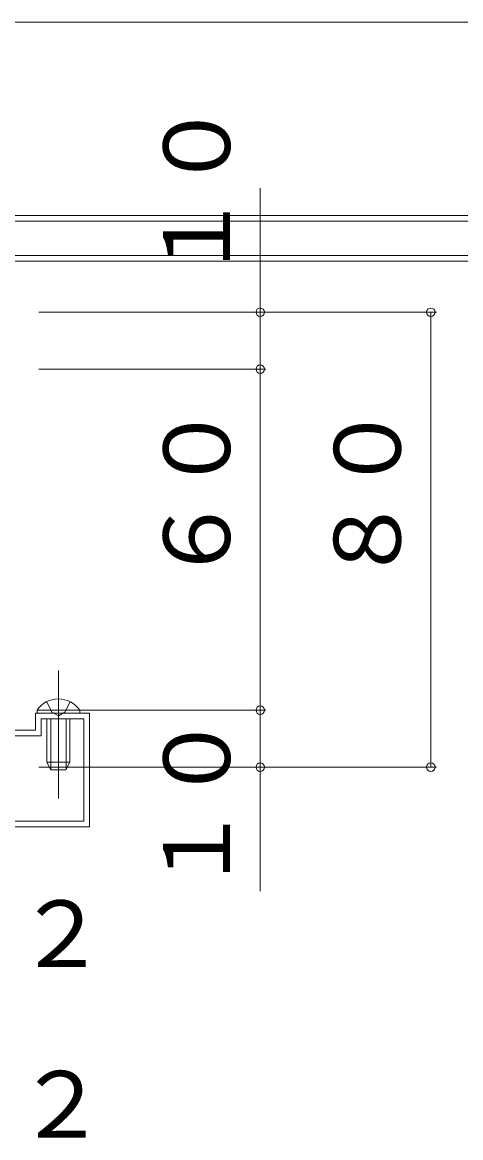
# Model space of a CAD drawing. Units: millimetres, scale not verified. Extents: x -2376 to -396, y -1680 to 1520.
# Drawn here: x -917.8 to -840.8, y -897.4 to -701.2 of the extents above; entities that cross this region are included whole.
import ezdxf
from ezdxf.enums import TextEntityAlignment as Align

# ---------------------------------------------------------------- set-up
doc = ezdxf.new("R2010")
doc.units = ezdxf.units.MM
doc.header["$LTSCALE"] = 8
doc.linetypes.add('CHAIN2', pattern=[12, 9, -1, 1, -1])
doc.linetypes.add('DASHED3', pattern=[4, 3, -1])
for name, color, linetype, lineweight in [('0-4_YKK_D', 6, 'Continuous', 9), ('0-5_YKK_11', 7, 'Continuous', 9), ('0-8_YKK_13', 4, 'DASHED3', 9)]:
    doc.layers.add(name, color=color, linetype=linetype, lineweight=lineweight)
doc.styles.add('ＭＳ ゴシック', font='')
doc.styles.get('ＭＳ ゴシック').set_extended_font_data('MS Gothic')

msp = doc.modelspace()

# ---------------------------------------------------------------- linework, layer by layer
at = {"layer": '0-4_YKK_D'}
for p, q in [((-951, -701.202), (-633.5, -701.202)), ((-914.941, -752.202), (-875, -752.202)), ((-914.941, -752.202), (-845, -752.202)), ((-846, -752.202), (-846, -832.202)), ((-914.941, -762.202), (-875, -762.202)), ((-914.941, -762.202), (-875, -762.202)), ((-914.941, -822.202), (-875, -822.202)), ((-914.941, -822.202), (-875, -822.202)), ((-876, -822.202), (-876, -854.002)), ((-914.941, -832.202), (-875, -832.202)), ((-914.941, -832.202), (-845, -832.202))]:
    msp.add_line(p, q, dxfattribs=at)
msp.add_lwpolyline([(-876, -730.402), (-876, -762.202), (-876, -822.202)], dxfattribs=at)
for centre, start, end in [((-876, -752.202), 0, 180), ((-876, -752.202), 180, 0), ((-846, -752.202), 0, 180), ((-846, -752.202), 180, 0), ((-876, -762.202), 0, 180), ((-876, -762.202), 0, 180), ((-876, -762.202), 180, 0), ((-876, -762.202), 180, 0), ((-876, -822.202), 0, 180), ((-876, -822.202), 0, 180), ((-876, -822.202), 180, 0), ((-876, -822.202), 180, 0), ((-876, -832.202), 0, 180), ((-846, -832.202), 0, 180), ((-876, -832.202), 180, 0), ((-846, -832.202), 180, 0)]:
    msp.add_arc(centre, 0.75, start, end, dxfattribs=at)
at = {"layer": '0-5_YKK_11'}
for p, q in [((-915.5, -822.702), (-906, -822.702)), ((-915.5, -825.702), (-915.5, -822.702)), ((-914.5, -823.702), (-914.5, -826.702)), ((-907, -823.702), (-914.5, -823.702)), ((-907, -841.702), (-907, -823.702)), ((-906, -822.702), (-906, -842.702)), ((-920, -825.702), (-915.5, -825.702)), ((-914.5, -826.702), (-920, -826.702)), ((-906, -842.702), (-996, -842.702)), ((-995, -841.702), (-907, -841.702))]:
    msp.add_line(p, q, dxfattribs=at)
at = {"layer": '0-8_YKK_13', "linetype": 'Continuous'}
for p, q in [((-1409.403, -735.202), (-634.5, -735.202)), ((-1409.403, -736.202), (-633.5, -736.202)), ((-633.5, -742.202), (-1409.403, -742.202)), ((-634.5, -743.202), (-1409.403, -743.202)), ((-915.25, -822.706), (-909.5, -822.706)), ((-907.75, -822.197), (-913.5, -822.197)), ((-907.75, -822.706), (-913.5, -822.706)), ((-913.5, -831.306), (-913.5, -823.702)), ((-912.846, -832.615), (-912.846, -823.702)), ((-910.154, -832.615), (-910.154, -823.702)), ((-909.5, -823.702), (-909.5, -831.306)), ((-907.75, -822.706), (-907.75, -822.197)), ((-913.5, -831.306), (-909.5, -831.306)), ((-913.5, -831.306), (-912.8, -832.706)), ((-909.5, -831.306), (-910.2, -832.706)), ((-910.2, -832.706), (-912.8, -832.706))]:
    msp.add_line(p, q, dxfattribs=at)
at = {"layer": '0-8_YKK_13', "linetype": 'CHAIN2'}
msp.add_line((-911.5, -815.206), (-911.5, -837.706), dxfattribs=at)
at = {"layer": '0-8_YKK_13'}
for p, q in [((-913.55, -820.697), (-912.645, -822.552)), ((-909.45, -820.697), (-910.355, -822.552)), ((-912.645, -822.552), (-911.5, -823.161)), ((-910.355, -822.552), (-911.5, -823.161))]:
    msp.add_line(p, q, dxfattribs=at)
at = {"layer": '0-8_YKK_13', "linetype": 'Continuous'}
msp.add_lwpolyline([(-915.25, -822.706), (-915.25, -822.197), (-909.5, -822.197)], dxfattribs=at)
msp.add_arc((-911.5, -824.733), 4.527, 34.0667, 145.93329, dxfattribs=at)

# ---------------------------------------------------------------- texts
at = {"layer": '0-4_YKK_D', "color": 4, "style": 'ＭＳ ゴシック'}
for s, p in [('１０', (-877.8, -746.965)), ('６０', (-877.8, -800.165)), ('８０', (-847.8, -800.165)), ('１０', (-877.8, -854.625))]:
    msp.add_text(s, height=11.73, rotation=90, dxfattribs=at).set_placement(p, align=Align.BOTTOM_LEFT)
for s, p in [('４３．２', (-966.963, -870.902)), ('４４．２', (-966.963, -900.902))]:
    msp.add_text(s, height=11.73, dxfattribs=at).set_placement(p, align=Align.BOTTOM_LEFT)

doc.saveas('drawing.dxf')
